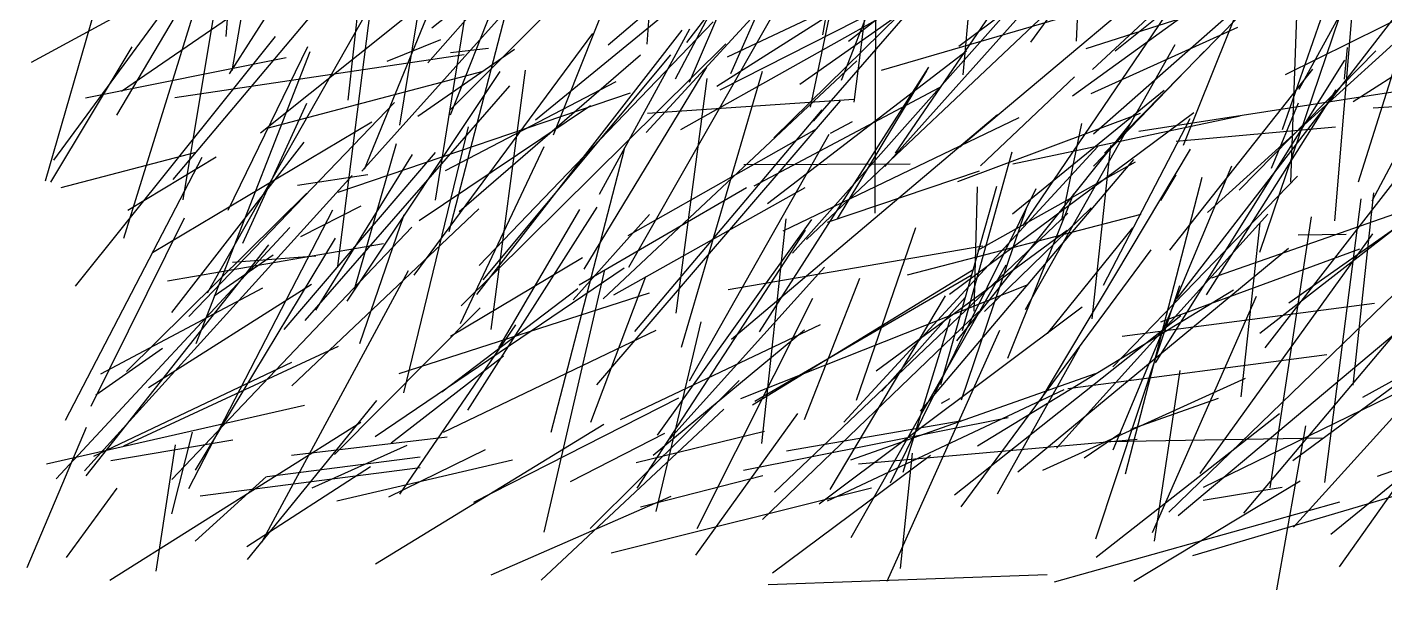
# Model space of a CAD drawing. Header units: metres. Extents: x 0 to 1019, y 0 to 619.
# Drawn here: x 0 to 89, y 0 to 36.8 of the extents above; entities that cross this region are included whole.
import ezdxf

# ---------------------------------------------------------------- set-up
doc = ezdxf.new("R2010")
doc.units = ezdxf.units.M

msp = doc.modelspace()

# ---------------------------------------------------------------- linework, layer by layer
at = {"color": 252}
for p, q in [((68.78, 35.915), (69.686, 55.15)), ((3.907, 7.468), (15.883, 22.576)), ((11.068, 7.849), (20.234, 23.019))]:
    msp.add_line(p, q, dxfattribs=at)
at = {"color": 135}
for p, q in [((13.077, 36.21), (14.492, 54.98)), ((82.276, 30.131), (88.602, 48.238)), ((45.235, 32.974), (64.074, 44.892))]:
    msp.add_line(p, q, dxfattribs=at)
at = {"color": 95}
for p, q in [((13.484, 33.973), (16.667, 52.772)), ((69.825, 17.736), (71.031, 29.083)), ((57.712, 20.612), (73.025, 24.584))]:
    msp.add_line(p, q, dxfattribs=at)
at = {"color": 17}
msp.add_line((53.402, 33.349), (61.103, 53.205), dxfattribs=at)
at = {"color": 19}
msp.add_line((26.557, 36.778), (45.51, 51.9), dxfattribs=at)
at = {"color": 177}
for p, q in [((52.167, 36.318), (55, 52.42)), ((37.79, 19.041), (54.403, 34.612))]:
    msp.add_line(p, q, dxfattribs=at)
at = {"color": 194}
for p, q in [((83.385, 32.771), (94.091, 52.381)), ((52.641, 6.574), (60.197, 19.253))]:
    msp.add_line(p, q, dxfattribs=at)
at = {"color": 241}
for p, q in [((27.773, 31.444), (47.192, 50.817)), ((29.919, 20.301), (42.211, 35.02))]:
    msp.add_line(p, q, dxfattribs=at)
at = {"color": 245}
for p, q in [((46.153, 33.798), (53.628, 50.742)), ((71.784, 16.614), (88.3, 18.771))]:
    msp.add_line(p, q, dxfattribs=at)
at = {"color": 190}
for p, q in [((69.827, 34.047), (88.06, 50.949)), ((10.261, 25.525), (12.387, 38.243))]:
    msp.add_line(p, q, dxfattribs=at)
at = {"color": 66}
for p, q in [((13.292, 33.774), (23.387, 49.577)), ((36.962, 10.969), (40.574, 20.502))]:
    msp.add_line(p, q, dxfattribs=at)
at = {"color": 136}
for p, q in [((43.446, 33.229), (50.345, 49.378)), ((85.055, 7.027), (87.428, 25.593)), ((74.313, 17.547), (87.35, 22.331))]:
    msp.add_line(p, q, dxfattribs=at)
at = {"color": 153}
msp.add_line((61.082, 35.588), (79.324, 49.164), dxfattribs=at)
at = {"color": 79}
for p, q in [((21.074, 32.055), (22.914, 48.893)), ((7.996, 13.247), (18.663, 20.002)), ((22.865, 1.708), (37.821, 10.852)), ((30.435, 0.989), (42.231, 6.145))]:
    msp.add_line(p, q, dxfattribs=at)
at = {"color": 226}
for p, q in [((51.553, 30.664), (66.794, 48.172)), ((37.546, 25.889), (43.45, 36.716))]:
    msp.add_line(p, q, dxfattribs=at)
at = {"color": 16}
msp.add_line((54.227, 31.92), (56.322, 48.288), dxfattribs=at)
at = {"color": 255}
for p, q in [((65.791, 35.843), (75.323, 48.919)), ((45.455, 32.734), (62.713, 41.485)), ((62.089, 18.236), (62.313, 26.38))]:
    msp.add_line(p, q, dxfattribs=at)
at = {"color": 42}
for p, q in [((48.967, 29.579), (66.981, 47.293)), ((46.799, 12.534), (65.619, 19.994))]:
    msp.add_line(p, q, dxfattribs=at)
at = {"color": 121}
for p, q in [((75.806, 29.107), (83.09, 47.261)), ((70.633, 28.584), (83.002, 41.183)), ((64.296, 15.157), (68.616, 25.938))]:
    msp.add_line(p, q, dxfattribs=at)
at = {"color": 165}
for p, q in [((43.257, 35.813), (51.903, 47.079)), ((20.387, 21.181), (22.568, 38.132)), ((21.831, 16.117), (24.745, 24.574))]:
    msp.add_line(p, q, dxfattribs=at)
at = {"color": 238}
msp.add_line((56.926, 28.585), (69.635, 47.119), dxfattribs=at)
at = {"color": 182}
msp.add_line((87.253, 26.71), (93.561, 46.639), dxfattribs=at)
at = {"color": 36}
msp.add_line((50.656, 33.097), (69.21, 46.205), dxfattribs=at)
at = {"color": 57}
for p, q in [((56.225, 27.714), (72.286, 45.668)), ((36.536, 20.992), (44.573, 34.216))]:
    msp.add_line(p, q, dxfattribs=at)
at = {"color": 12}
for p, q in [((0.331, 34.527), (19.078, 44.73)), ((21.002, 18.905), (31.027, 33.919))]:
    msp.add_line(p, q, dxfattribs=at)
at = {"color": 88}
msp.add_line((1.793, 28.129), (13.791, 44.474), dxfattribs=at)
at = {"color": 11}
for p, q in [((26.803, 25.495), (29.998, 45.329)), ((48.599, 0.356), (66.871, 1.011))]:
    msp.add_line(p, q, dxfattribs=at)
at = {"color": 154}
for p, q in [((34.522, 29.777), (40.443, 44.657)), ((16.873, 17.036), (26.805, 28.631))]:
    msp.add_line(p, q, dxfattribs=at)
at = {"color": 127}
msp.add_line((40.604, 29.928), (54.26, 44.777), dxfattribs=at)
at = {"color": 150}
for p, q in [((51.355, 31.59), (54.199, 45.131)), ((53.853, 35.902), (61.059, 41.587))]:
    msp.add_line(p, q, dxfattribs=at)
at = {"color": 93}
for p, q in [((61.152, 28.993), (80.451, 45.204)), ((55.609, 24.658), (55.655, 41.948)), ((43.439, 13.686), (52.596, 29.813)), ((0.044, 1.475), (3.939, 10.641))]:
    msp.add_line(p, q, dxfattribs=at)
at = {"color": 107}
for p, q in [((71.33, 35.276), (83.223, 44.816)), ((22.85, 10.039), (39.16, 21.077)), ((57.432, 7.704), (60.533, 17.763))]:
    msp.add_line(p, q, dxfattribs=at)
at = {"color": 32}
msp.add_line((22.149, 27.531), (28.842, 43.875), dxfattribs=at)
at = {"color": 97}
for p, q in [((69.905, 29.853), (86.253, 44.212)), ((9.609, 26.865), (21.293, 40.726))]:
    msp.add_line(p, q, dxfattribs=at)
at = {"color": 161}
for p, q in [((6.228, 32.635), (21.076, 42.822)), ((65.263, 23.823), (78.657, 43.519)), ((75.379, 19.062), (90.18, 38.202)), ((15.766, 30.221), (29.911, 33.945)), ((81.573, 27.59), (83.329, 31.875))]:
    msp.add_line(p, q, dxfattribs=at)
at = {"color": 221}
for p, q in [((24.462, 30.414), (26.565, 43.18)), ((15.773, 7.42), (25.782, 8.71))]:
    msp.add_line(p, q, dxfattribs=at)
at = {"color": 60}
for p, q in [((40.667, 35.712), (41.161, 42.809)), ((43.944, 4.011), (51.507, 19.103))]:
    msp.add_line(p, q, dxfattribs=at)
at = {"color": 250}
msp.add_line((68.533, 32.323), (83.379, 43.081), dxfattribs=at)
at = {"color": 206}
for p, q in [((82.484, 33.728), (101.98, 43.397)), ((38.489, 19.315), (51.01, 26.342))]:
    msp.add_line(p, q, dxfattribs=at)
at = {"color": 117}
for p, q in [((21.966, 27.411), (35.19, 42.1)), ((56.602, 7.01), (66.148, 26.266)), ((6.372, 9.424), (20.436, 15.95))]:
    msp.add_line(p, q, dxfattribs=at)
at = {"color": 188}
for p, q in [((26.286, 34.48), (33.455, 42.604)), ((28.468, 18.591), (45.806, 35.737)), ((77.294, 19.311), (85.803, 32.715))]:
    msp.add_line(p, q, dxfattribs=at)
at = {"color": 119}
msp.add_line((27.77, 31.098), (32.327, 42.602), dxfattribs=at)
at = {"color": 45}
for p, q in [((42.524, 33.434), (47.255, 42.445)), ((4.406, 8.751), (17.382, 14.907))]:
    msp.add_line(p, q, dxfattribs=at)
at = {"color": 185}
for p, q in [((82.823, 26.691), (83.41, 42.609)), ((37.368, 13.432), (53.323, 32.001)), ((70.805, 9.717), (84.875, 9.961))]:
    msp.add_line(p, q, dxfattribs=at)
at = {"color": 207}
msp.add_line((33.356, 30.761), (46.434, 41.456), dxfattribs=at)
at = {"color": 148}
for p, q in [((42.864, 30.127), (62.374, 41.068)), ((14.169, 22.699), (18.37, 31.85)), ((2.282, 26.327), (11.115, 28.656))]:
    msp.add_line(p, q, dxfattribs=at)
at = {"color": 125}
for p, q in [((51.104, 22.932), (70.152, 40.915)), ((85.717, 24.146), (87.044, 40.097)), ((56.039, 13.011), (61.496, 19.143)), ((23.881, 9.636), (31.255, 15.326))]:
    msp.add_line(p, q, dxfattribs=at)
at = {"color": 137}
msp.add_line((1.235, 26.777), (5.095, 40.08), dxfattribs=at)
at = {"color": 108}
for p, q in [((6.377, 23.013), (11.694, 40.14)), ((1.592, 26.689), (6.914, 35.545)), ((66.893, 16.776), (72.486, 23.685)), ((62.304, 9.44), (79.081, 19.64)), ((83.004, 4.114), (91.823, 13.857))]:
    msp.add_line(p, q, dxfattribs=at)
at = {"color": 126}
for p, q in [((39.467, 21.128), (50.747, 40.893)), ((81.155, 15.853), (92.244, 30.124))]:
    msp.add_line(p, q, dxfattribs=at)
at = {"color": 96}
for p, q in [((61.353, 33.709), (61.943, 40.108)), ((73.896, 3.194), (75.574, 14.37))]:
    msp.add_line(p, q, dxfattribs=at)
at = {"color": 231}
msp.add_line((69.418, 35.437), (84.412, 40.219), dxfattribs=at)
at = {"color": 229}
for p, q in [((27.694, 23.459), (31.837, 39.443)), ((42.155, 9.887), (52.28, 21.11))]:
    msp.add_line(p, q, dxfattribs=at)
at = {"color": 55}
for p, q in [((50.189, 22.026), (66.078, 39.909)), ((86.909, 31.965), (98.75, 39.518))]:
    msp.add_line(p, q, dxfattribs=at)
at = {"color": 129}
msp.add_line((56.01, 34.015), (74.284, 39.337), dxfattribs=at)
at = {"color": 184}
for p, q in [((80.8, 22.102), (86.601, 39.239)), ((20.422, 26.031), (39.581, 32.518))]:
    msp.add_line(p, q, dxfattribs=at)
at = {"color": 123}
msp.add_line((11.852, 19.444), (23.005, 39.069), dxfattribs=at)
at = {"color": 155}
for p, q in [((38.105, 35.659), (42.148, 39.121)), ((61.017, 26.72), (72.972, 31.189)), ((9.244, 20.216), (23.384, 22.676))]:
    msp.add_line(p, q, dxfattribs=at)
at = {"color": 230}
msp.add_line((45.924, 34.881), (53.754, 38.578), dxfattribs=at)
at = {"color": 143}
for p, q in [((77.369, 24.688), (92.908, 38.771)), ((27.77, 16.611), (36.424, 21.751)), ((70.057, 3.351), (75.554, 19.914)), ((53.995, 8.504), (70.042, 14.161))]:
    msp.add_line(p, q, dxfattribs=at)
at = {"color": 181}
msp.add_line((88.155, 25.452), (95.208, 38.753), dxfattribs=at)
at = {"color": 189}
for p, q in [((5.925, 31.057), (9.763, 37.539)), ((9.722, 32.226), (28.672, 35.042))]:
    msp.add_line(p, q, dxfattribs=at)
at = {"color": 171}
for p, q in [((15.332, 29.907), (24.978, 37.618)), ((4.554, 12.761), (8.905, 15.815))]:
    msp.add_line(p, q, dxfattribs=at)
at = {"color": 210}
for p, q in [((29.505, 19.322), (42.948, 36.62)), ((52.674, 29.895), (54.11, 30.663)), ((86.009, 1.513), (92.933, 11.281)), ((8.487, 1.229), (9.771, 9.49))]:
    msp.add_line(p, q, dxfattribs=at)
at = {"color": 52}
for p, q in [((29.665, 21.23), (44.993, 37.177)), ((54.5, 8.243), (72.77, 9.877))]:
    msp.add_line(p, q, dxfattribs=at)
at = {"color": 160}
for p, q in [((69.758, 32.476), (79.357, 36.816)), ((41.059, 8.812), (50.971, 17.013)), ((33.715, 0.63), (45.684, 11.83))]:
    msp.add_line(p, q, dxfattribs=at)
at = {"color": 138}
msp.add_line((3.213, 19.869), (16.311, 36.219), dxfattribs=at)
at = {"color": 166}
for p, q in [((23.635, 34.602), (27.138, 36.013)), ((51.931, 5.643), (69.164, 18.53))]:
    msp.add_line(p, q, dxfattribs=at)
at = {"color": 224}
msp.add_line((25.392, 20.602), (37.113, 36.411), dxfattribs=at)
at = {"color": 163}
for p, q in [((65.437, 18.34), (75.256, 35.7)), ((24.457, 6.268), (32.056, 17.347))]:
    msp.add_line(p, q, dxfattribs=at)
at = {"color": 191}
msp.add_line((3.872, 32.19), (17.019, 34.843), dxfattribs=at)
at = {"color": 20}
for p, q in [((11.107, 16.119), (18.589, 35.231)), ((38.909, 11.161), (52.021, 17.372))]:
    msp.add_line(p, q, dxfattribs=at)
at = {"color": 104}
for p, q in [((13.202, 24.859), (18.437, 35.568)), ((27.788, 35.172), (30.258, 35.452)), ((79.741, 5.033), (96.492, 24.884))]:
    msp.add_line(p, q, dxfattribs=at)
at = {"color": 102}
for p, q in [((25.635, 31.003), (31.978, 35.38)), ((81.477, 6.687), (84.192, 24.416))]:
    msp.add_line(p, q, dxfattribs=at)
at = {"color": 62}
msp.add_line((28.339, 24.767), (40.23, 35.022), dxfattribs=at)
at = {"color": 222}
for p, q in [((48.544, 25.279), (61.585, 35.267)), ((47.564, 12.112), (62.062, 20.999))]:
    msp.add_line(p, q, dxfattribs=at)
at = {"color": 74}
for p, q in [((69.901, 27.722), (77.147, 35.225)), ((14.429, 2.854), (22.542, 8.073))]:
    msp.add_line(p, q, dxfattribs=at)
at = {"color": 149}
msp.add_line((79.455, 26.162), (88.402, 35.27), dxfattribs=at)
at = {"color": 54}
for p, q in [((86.353, 33.414), (86.542, 35.503)), ((81.916, 0.009), (83.819, 10.745))]:
    msp.add_line(p, q, dxfattribs=at)
at = {"color": 122}
msp.add_line((30.453, 17.04), (32.692, 34.012), dxfattribs=at)
at = {"color": 73}
for p, q in [((42.912, 15.883), (48.223, 33.944)), ((35.645, 7.1), (41.827, 10.267))]:
    msp.add_line(p, q, dxfattribs=at)
at = {"color": 243}
for p, q in [((48.028, 16.888), (59.12, 34.214)), ((46.984, 27.828), (57.882, 27.876))]:
    msp.add_line(p, q, dxfattribs=at)
at = {"color": 40}
for p, q in [((53.121, 24.278), (58.989, 33.96)), ((4.876, 14.152), (15.487, 19.761))]:
    msp.add_line(p, q, dxfattribs=at)
at = {"color": 87}
for p, q in [((73.971, 14.866), (86.361, 34.661)), ((58.564, 11.709), (72.538, 28.164)), ((61.225, 5.431), (73.679, 22.259))]:
    msp.add_line(p, q, dxfattribs=at)
at = {"color": 105}
for p, q in [((74.898, 22.241), (84.269, 34.086)), ((82.701, 18.789), (102.396, 32.662))]:
    msp.add_line(p, q, dxfattribs=at)
at = {"color": 152}
for p, q in [((18.258, 17.624), (31.66, 32.996)), ((62.491, 27.756), (68.649, 33.574))]:
    msp.add_line(p, q, dxfattribs=at)
at = {"color": 2}
msp.add_line((27.458, 27.437), (38.642, 33.261), dxfattribs=at)
at = {"color": 10}
msp.add_line((42.568, 18.104), (44.599, 33.476), dxfattribs=at)
at = {"color": 249}
for p, q in [((40.673, 31.192), (54.207, 32.111)), ((17.363, 8.826), (27.553, 10.024))]:
    msp.add_line(p, q, dxfattribs=at)
at = {"color": 223}
msp.add_line((47.679, 26.443), (59.813, 32.887), dxfattribs=at)
at = {"color": 158}
for p, q in [((64.589, 24.607), (74.538, 32.701)), ((34.374, 10.335), (39.171, 28.841))]:
    msp.add_line(p, q, dxfattribs=at)
at = {"color": 109}
msp.add_line((72.861, 30.012), (89.508, 32.585), dxfattribs=at)
at = {"color": 68}
for p, q in [((88.213, 31.539), (95.398, 32.031)), ((2.559, 11.105), (11.519, 28.327))]:
    msp.add_line(p, q, dxfattribs=at)
at = {"color": 94}
msp.add_line((10.641, 17.894), (24.117, 31.902), dxfattribs=at)
at = {"color": 164}
msp.add_line((25.717, 24.172), (36.947, 31.69), dxfattribs=at)
at = {"color": 8}
for p, q in [((39.861, 16.911), (52.116, 31.415)), ((85.457, 3.648), (104.329, 19.077)), ((20.331, 5.826), (31.85, 8.52))]:
    msp.add_line(p, q, dxfattribs=at)
at = {"color": 64}
msp.add_line((60.465, 19.365), (76.473, 31.24), dxfattribs=at)
at = {"color": 115}
msp.add_line((80.789, 16.796), (99.422, 31.267), dxfattribs=at)
at = {"color": 86}
msp.add_line((8.25, 22.09), (22.62, 30.641), dxfattribs=at)
at = {"color": 198}
for p, q in [((24.715, 12.904), (28.96, 30.295)), ((3.79, 7.787), (21.328, 27.128)), ((59.91, 13.45), (63.57, 26.419)), ((41.255, 5.134), (44.196, 17.54))]:
    msp.add_line(p, q, dxfattribs=at)
at = {"color": 46}
msp.add_line((46.181, 16.415), (63.614, 31.107), dxfattribs=at)
at = {"color": 37}
for p, q in [((49.57, 23.508), (65.032, 30.912)), ((23.744, 6.089), (30.075, 9.192))]:
    msp.add_line(p, q, dxfattribs=at)
at = {"color": 84}
for p, q in [((60.953, 16.304), (72.345, 30.541)), ((79.568, 12.644), (80.82, 24.017)), ((9.513, 7.232), (25.238, 23.739))]:
    msp.add_line(p, q, dxfattribs=at)
at = {"color": 70}
for p, q in [((64.621, 27.892), (79.504, 31.013)), ((71.171, 14.598), (83.267, 27.069)), ((41.33, 10.119), (51.445, 24.23))]:
    msp.add_line(p, q, dxfattribs=at)
at = {"color": 159}
for p, q in [((67.836, 24.206), (69.139, 30.521)), ((76.414, 2.257), (95.176, 7.802))]:
    msp.add_line(p, q, dxfattribs=at)
at = {"color": 200}
for p, q in [((70.558, 19.944), (76.241, 30.857)), ((40.228, 5.434), (48.23, 7.483))]:
    msp.add_line(p, q, dxfattribs=at)
at = {"color": 76}
for p, q in [((75.321, 29.376), (85.761, 30.293)), ((52.474, 24.062), (62.441, 27.429))]:
    msp.add_line(p, q, dxfattribs=at)
at = {"color": 209}
for p, q in [((39.418, 23.19), (51.75, 30.18)), ((74.313, 25.478), (75.321, 27.159)), ((69.29, 8.638), (71.691, 10.283))]:
    msp.add_line(p, q, dxfattribs=at)
at = {"color": 4}
msp.add_line((9.517, 18.151), (18.189, 29.309), dxfattribs=at)
at = {"color": 236}
msp.add_line((18.95, 18.318), (25.279, 28.484), dxfattribs=at)
at = {"color": 157}
msp.add_line((21.488, 19.673), (24.236, 29.212), dxfattribs=at)
at = {"color": 6}
msp.add_line((28.424, 17.438), (33.91, 29.012), dxfattribs=at)
at = {"color": 139}
for p, q in [((53.549, 10.983), (70.19, 29.01)), ((48.166, 9.58), (49.758, 24.288)), ((59.953, 12.216), (60.482, 12.529))]:
    msp.add_line(p, q, dxfattribs=at)
at = {"color": 162}
msp.add_line((61.324, 16.975), (64.58, 28.658), dxfattribs=at)
at = {"color": 180}
for p, q in [((66.407, 12.369), (76.248, 28.849)), ((47.726, 12.359), (61.887, 20.603)), ((9.528, 4.972), (10.883, 10.319))]:
    msp.add_line(p, q, dxfattribs=at)
at = {"color": 13}
for p, q in [((6.646, 24.85), (12.426, 28.343)), ((76.89, 7.618), (88.198, 23.312))]:
    msp.add_line(p, q, dxfattribs=at)
at = {"color": 82}
for p, q in [((62.315, 22.224), (72.655, 28.007)), ((33.923, 3.782), (37.891, 20.951))]:
    msp.add_line(p, q, dxfattribs=at)
at = {"color": 103}
for p, q in [((71.184, 9.176), (78.964, 27.76)), ((68.211, 13.181), (85.197, 15.404)), ((39.948, 8.347), (48.356, 10.382))]:
    msp.add_line(p, q, dxfattribs=at)
at = {"color": 30}
msp.add_line((17.765, 26.489), (22.372, 27.193), dxfattribs=at)
at = {"color": 75}
for p, q in [((71.999, 7.6), (77.029, 27.011)), ((54.027, 3.437), (64.175, 21.273))]:
    msp.add_line(p, q, dxfattribs=at)
at = {"color": 21}
msp.add_line((6.547, 14.289), (18.37, 25.962), dxfattribs=at)
at = {"color": 208}
msp.add_line((36.197, 19.964), (47.175, 26.331), dxfattribs=at)
at = {"color": 23}
for p, q in [((86.924, 13.401), (88.272, 25.988)), ((49.797, 9.104), (61.307, 11.093))]:
    msp.add_line(p, q, dxfattribs=at)
at = {"color": 212}
for p, q in [((17.394, 13.353), (29.637, 24.933)), ((57.256, 1.396), (58.04, 8.948))]:
    msp.add_line(p, q, dxfattribs=at)
at = {"color": 39}
msp.add_line((17.971, 23.12), (21.924, 25.134), dxfattribs=at)
at = {"color": 38}
msp.add_line((28.911, 11.76), (37.384, 25.046), dxfattribs=at)
at = {"color": 213}
msp.add_line((61.261, 12.446), (65.525, 25.047), dxfattribs=at)
at = {"color": 195}
for p, q in [((62.758, 18.228), (69.744, 24.997)), ((11.385, 6.163), (25.793, 8.02))]:
    msp.add_line(p, q, dxfattribs=at)
at = {"color": 1}
msp.add_line((77.662, 20.423), (91.804, 25.365), dxfattribs=at)
at = {"color": 22}
for p, q in [((4.237, 12.031), (10.343, 24.338)), ((5.462, 0.631), (21.913, 10.986))]:
    msp.add_line(p, q, dxfattribs=at)
at = {"color": 214}
msp.add_line((10.633, 6.628), (20.059, 24.867), dxfattribs=at)
at = {"color": 156}
msp.add_line((30.939, 15.852), (36.254, 24.903), dxfattribs=at)
at = {"color": 25}
msp.add_line((35.812, 18.979), (40.805, 24.568), dxfattribs=at)
at = {"color": 100}
msp.add_line((49.012, 6.407), (68.223, 24.66), dxfattribs=at)
at = {"color": 218}
for p, q in [((67.486, 9.278), (81.331, 24.584)), ((64.94, 7.727), (82.67, 22.37)), ((15.412, 3.136), (25.02, 20.913))]:
    msp.add_line(p, q, dxfattribs=at)
at = {"color": 78}
msp.add_line((1.942, 7.268), (17.249, 23.721), dxfattribs=at)
at = {"color": 216}
msp.add_line((39.999, 6.666), (51.037, 23.533), dxfattribs=at)
at = {"color": 178}
msp.add_line((54.383, 12.416), (58.268, 23.718), dxfattribs=at)
at = {"color": 120}
msp.add_line((55.674, 14.327), (68.171, 23.552), dxfattribs=at)
at = {"color": 201}
msp.add_line((74.843, 5.097), (93.652, 23.278), dxfattribs=at)
at = {"color": 220}
msp.add_line((83.313, 23.229), (86.465, 23.286), dxfattribs=at)
at = {"color": 51}
msp.add_line((45.97, 19.662), (62.65, 22.513), dxfattribs=at)
at = {"color": 34}
msp.add_line((12.293, 19.25), (16.156, 21.92), dxfattribs=at)
at = {"color": 92}
msp.add_line((13.504, 21.457), (18.961, 21.857), dxfattribs=at)
at = {"color": 61}
msp.add_line((75.452, 4.882), (94.506, 20.849), dxfattribs=at)
at = {"color": 234}
msp.add_line((27.206, 12.972), (36.119, 19.729), dxfattribs=at)
at = {"color": 248}
msp.add_line((50.959, 11.155), (54.598, 20.403), dxfattribs=at)
at = {"color": 219}
msp.add_line((87.538, 12.609), (100.362, 19.734), dxfattribs=at)
at = {"color": 71}
msp.add_line((24.419, 14.163), (40.82, 19.446), dxfattribs=at)
at = {"color": 196}
msp.add_line((73.771, 3.765), (80.583, 19.231), dxfattribs=at)
at = {"color": 85}
msp.add_line((20.176, 8.858), (29.713, 18.464), dxfattribs=at)
at = {"color": 140}
msp.add_line((48.221, 4.607), (62.38, 18.227), dxfattribs=at)
at = {"color": 28}
msp.add_line((60.806, 6.231), (75.629, 17.964), dxfattribs=at)
at = {"color": 89}
msp.add_line((27.311, 10.315), (41.248, 17.003), dxfattribs=at)
at = {"color": 240}
msp.add_line((56.393, 0.578), (63.776, 16.996), dxfattribs=at)
at = {"color": 186}
msp.add_line((63.617, 6.284), (69.033, 15.983), dxfattribs=at)
at = {"color": 211}
msp.add_line((82.966, 8.481), (92.424, 15.443), dxfattribs=at)
at = {"color": 254}
msp.add_line((77.116, 6.727), (92.793, 14.369), dxfattribs=at)
at = {"color": 174}
msp.add_line((36.92, 4.02), (46.681, 13.696), dxfattribs=at)
at = {"color": 77}
msp.add_line((66.573, 7.846), (79.87, 13.868), dxfattribs=at)
at = {"color": 253}
msp.add_line((29.316, 5.737), (42.74, 12.565), dxfattribs=at)
at = {"color": 172}
msp.add_line((52.478, 5.84), (67.987, 13.108), dxfattribs=at)
at = {"color": 187}
msp.add_line((72.343, 10.518), (78.094, 12.557), dxfattribs=at)
at = {"color": 58}
msp.add_line((1.322, 8.246), (18.216, 12.094), dxfattribs=at)
at = {"color": 80}
msp.add_line((14.472, 2.003), (22.945, 12.397), dxfattribs=at)
at = {"color": 132}
msp.add_line((43.855, 2.282), (50.522, 11.541), dxfattribs=at)
at = {"color": 167}
msp.add_line((46.965, 7.83), (64.303, 11.293), dxfattribs=at)
at = {"color": 114}
msp.add_line((70.069, 2.156), (82.077, 11.556), dxfattribs=at)
at = {"color": 18}
msp.add_line((88.497, 7.45), (99.594, 11.324), dxfattribs=at)
at = {"color": 197}
for p, q in [((5.523, 8.481), (13.523, 9.826)), ((18.714, 6.685), (24.94, 9.468))]:
    msp.add_line(p, q, dxfattribs=at)
at = {"color": 233}
msp.add_line((48.87, 1.131), (59.231, 8.809), dxfattribs=at)
at = {"color": 98}
msp.add_line((11.055, 3.19), (15.714, 7.432), dxfattribs=at)
at = {"color": 106}
msp.add_line((72.541, 0.578), (83.439, 7.151), dxfattribs=at)
at = {"color": 170}
msp.add_line((2.613, 2.113), (5.938, 6.655), dxfattribs=at)
at = {"color": 142}
msp.add_line((38.298, 2.44), (55.369, 6.69), dxfattribs=at)
at = {"color": 31}
msp.add_line((77.084, 5.876), (82.254, 6.722), dxfattribs=at)
at = {"color": 246}
msp.add_line((67.355, 0.535), (86.047, 5.76), dxfattribs=at)

doc.saveas('drawing.dxf')
